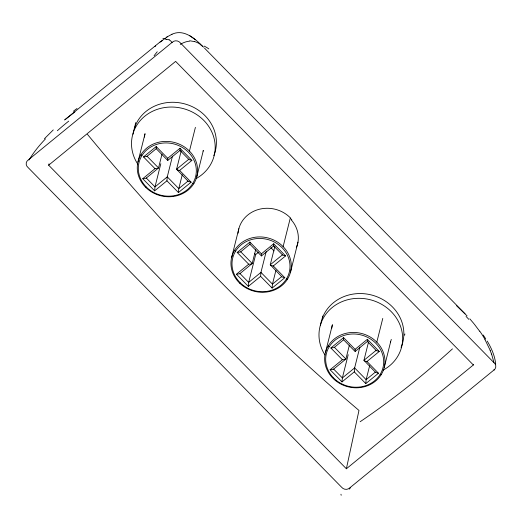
<?xml version="1.0" encoding="UTF-8"?>
<svg xmlns="http://www.w3.org/2000/svg" width="522" height="522" viewBox="0 0 522 522"><rect width="100%" height="100%" fill="white"/><g stroke="black" fill="none" stroke-linecap="round" stroke-linejoin="round"><path stroke-width="0.78" d="M156.202 146.558L156.248 148.744L167.784 160.489L167.712 158.296L156.202 146.558L143.504 156.933L155.014 168.671L157.148 168.606L158.538 167.953L162.016 154.101M167.712 158.296L179.986 148.261L180.038 150.447L189.01 159.595L191.894 160.404L179.62 170.44L177.369 169.989L176.58 169.252L181.219 150.773M249.881 242.084L249.934 244.27L261.483 256.002L261.392 253.822L249.881 242.084L237.184 252.459L248.7 264.197L250.834 264.132L252.217 263.479L255.695 249.627M261.392 253.822L273.665 243.787L273.717 245.973L282.696 255.127L285.58 255.93L273.3 265.966L271.055 265.522L270.259 264.778L274.905 246.299M343.567 337.61L343.613 339.796L355.143 351.547L355.077 349.348L343.567 337.61L330.87 347.991L342.38 359.73L344.513 359.658L345.897 359.012L349.381 345.153M355.077 349.348L367.351 339.313L367.403 341.499L376.375 350.653L379.259 351.456L366.986 361.492L364.734 361.048L363.945 360.304L368.584 341.832M172.488 156.078L167.268 176.86L166.923 180.814L154.649 190.85L154.995 186.896L160.828 163.66M179.62 170.44L191.13 182.178L178.433 192.553L178.759 188.71L182.269 174.713M266.168 251.604L260.948 272.386L260.608 276.34L248.335 286.376L248.674 282.422L255.676 254.547A618.178 145.547 -44.4 0 0 258.586 252.211M273.3 265.966L284.816 277.704L272.119 288.079L272.438 284.236L275.949 270.239M359.854 347.13L354.634 367.912L354.288 371.873L342.014 381.902L342.36 377.948L348.194 354.719M366.986 361.492L378.496 373.23L365.798 383.611L366.118 379.762L369.635 365.772M188.853 159.217L176.58 169.252L188.246 181.369L191.13 182.178M282.532 254.743L270.259 264.778L281.932 276.895L284.816 277.704M376.218 350.269L363.945 360.304L375.612 372.427L378.496 373.23M49.029 163.843L48.657 165.187L346.373 468.769L473.343 364.976L473.506 364.304M196.859 176.469L203.319 150.551M290.539 271.995L297.984 242.156M384.225 367.521L390.684 341.61M138.017 161.69L144.992 133.932M189.447 151.086L195.404 127.361M231.703 257.215L238.867 228.688M283.126 246.612L290.278 218.144L291.824 219.847M325.382 352.741L332.357 324.984M376.812 342.145L382.77 318.413M346.373 468.769L358.973 410.436C260.504 326.713 169.859 233.849 87.422 134.33M156.332 148.607L146.812 156.483L143.504 156.933M147.021 156.215L158.538 167.953L146.049 178.256L142.741 178.707L155.014 168.671M250.018 244.133L240.492 252.009L237.184 252.459M240.707 251.741L252.217 263.479L239.735 273.782L236.42 274.233L248.7 264.197M343.698 339.659L334.178 347.535L330.87 347.991M334.387 347.274L345.897 359.012L333.414 369.308L330.106 369.759L342.38 359.73M44.422 138.735L53.27 129.913M154.89 46.667L155.589 45.949M64.624 119.982L65.074 119.616M64.924 119.74L159.047 42.797L167.321 36.775M65.296 119.434L74.855 111.943M48.657 165.187L175.627 61.394L473.343 364.976M167.849 160.345L180.123 150.31M188.09 180.99L178.778 188.599L167.268 176.86L154.995 186.896L146.264 177.989M261.529 255.871L273.802 245.836M281.776 276.516L272.464 284.125L260.948 272.386L248.674 282.422L239.944 273.515M355.208 351.397L367.481 341.362M375.455 372.042L366.144 379.651L354.634 367.912L342.36 377.948L333.623 369.041M160 42.067L162.492 40.488M171.758 34.367C183.574 28.56 194.915 38.458 202.647 46.36L203.56 47.189M166.753 37.088L172.025 34.211M166.042 39.326L169.193 39.789M189.78 40.775L194.556 41.623M200.167 44.429L202.647 46.36M189.793 35.744L195.548 39.809M456.633 305.827L467.066 315.882M274.076 250.938L270.82 247.63M255.676 254.547L254.592 253.438M204.5 48.115L465.076 313.826M493.982 362.692L180.384 42.921C178.387 40.409 174.492 40.011 172.182 42.334L28.279 159.96C25.526 161.637 25.526 165.559 28.018 167.471L341.616 487.241C343.613 489.76 347.508 490.151 349.818 487.835L493.721 370.202C496.474 368.525 496.474 364.604 493.982 362.692L491.607 354.086M179.986 148.261L191.894 160.404M273.665 243.787L285.58 255.93M367.351 339.313L379.259 351.456M166.923 180.814L178.433 192.553M260.608 276.34L272.119 288.079M354.288 371.873L365.798 383.611M142.741 178.707L154.649 190.85M236.42 274.233L248.335 286.376M330.106 369.759L342.014 381.902M469.793 318.838L473.702 323.392M474.048 323.81L479.659 331.229M483.222 335.039L485.728 338.85M487.189 341.062C491.45 348.096 494.895 355.9 495.711 364.16M484.879 339.45L485.088 339.809M485.114 339.861L490.23 350.406M329.265 346.706A1.168 0.47 31.6 0 1 328.371 345.675M381.236 374.594A1.168 0.47 31.6 0 1 380.101 374.509M391.285 339.398A30.335 27.157 16.5 0 1 390.404 342.178M331.796 328.175A30.354 27.862 11.5 0 1 332.383 324.769M320.462 325.676A42.067 38.158 14.1 0 1 372.082 295.139A42.067 38.158 14.1 0 1 401.059 347.391M324.984 354.993A42.067 38.158 14.1 0 1 339.006 303.054A42.067 38.158 14.1 0 1 396.4 318.022A42.067 38.158 14.1 0 1 383.057 370.144M322.374 318.055A42.067 38.158 14.1 0 1 322.7 316.032M404.876 333.95A42.067 38.158 14.1 0 1 404.543 335.268M141.899 155.654A1.168 0.47 31.6 0 1 141.005 154.616M193.871 183.535A1.168 0.47 31.6 0 1 192.735 183.457M203.241 150.577A30.335 27.157 16.5 0 1 203.038 151.119M144.431 137.123A30.354 27.862 11.5 0 1 145.018 133.71M133.019 134.245A42.067 38.158 14.1 0 1 184.436 103.819A42.067 38.158 14.1 0 1 213.798 155.647M137.815 164.189A42.067 38.158 14.1 0 1 151.067 112.034A42.067 38.158 14.1 0 1 208.637 126.298A42.067 38.158 14.1 0 1 196.07 178.615M134.846 127.303A42.067 38.158 14.1 0 1 135.72 122.618M452.463 348.872A589.651 336.559 -54.1 0 1 360.147 421.73M238.058 233.23A30.354 27.862 11.5 0 1 258.279 209.537A30.354 27.862 11.5 0 1 290.48 217.981M291.478 220.088A30.335 27.157 16.5 0 1 296.281 247.728M235.585 251.18A1.168 0.47 31.6 0 1 234.685 250.149M287.55 279.068A1.168 0.47 31.6 0 1 286.415 278.983M341.192 495.274A174.094 23.249 87.9 0 1 340.951 494.236M180.247 44.39A174.094 51.828 -80.5 0 1 189.558 41.173M29.004 159.98A169.924 90.874 -15.3 0 1 45.447 138.924M169.174 39.887A161.99 29.036 -78.4 0 1 172.103 42.654M493.982 369.648A169.924 36.886 -11.1 0 1 494.269 370.085M350.275 487.809A161.99 24.071 -69.6 0 1 349.518 489.114M73.269 111.316A286.904 158.492 -14.5 0 1 77.028 108.498M57.348 130.741A218.907 109.711 -17.6 0 1 68.715 121.13M490.132 350.419A177.343 109.274 1.9 0 1 491.522 354.099M479.796 331.189A217.074 138.232 -4.2 0 1 484.794 339.065M466.035 316.417A263.101 175.816 -11.2 0 1 468.802 319.333M204.148 46.106A280.131 91.415 -61.2 0 1 208.846 48.918M194.569 41.577A223.918 66.327 -76.9 0 1 200.128 44.135M162.89 38.4A204.976 37.062 -78.9 0 1 166.048 39.241M154.088 55.763A252.942 43.574 -74.9 0 1 157.246 51.75M333.343 378.665A30.335 27.516 14.1 0 0 383.898 368.682A30.335 27.516 14.1 0 0 347.163 333.049A30.335 27.516 14.1 0 0 333.343 378.665M333.715 378.104A29.167 26.459 14.1 0 0 382.535 369.243A29.167 26.459 14.1 0 0 347.802 334.478A29.167 26.459 14.1 0 0 333.715 378.104M145.977 187.613A30.335 27.516 14.1 0 0 196.54 177.624A30.335 27.516 14.1 0 0 159.797 141.997A30.335 27.516 14.1 0 0 145.977 187.613M146.349 187.052A29.167 26.459 14.1 0 0 195.169 178.185A29.167 26.459 14.1 0 0 160.437 143.426A29.167 26.459 14.1 0 0 146.349 187.052M239.657 283.139A30.335 27.516 14.1 0 0 290.219 273.15A30.335 27.516 14.1 0 0 253.483 237.523A30.335 27.516 14.1 0 0 239.657 283.139M240.035 282.578A29.167 26.459 14.1 0 0 288.849 273.717A29.167 26.459 14.1 0 0 254.116 238.952A29.167 26.459 14.1 0 0 240.035 282.578"/></g></svg>
